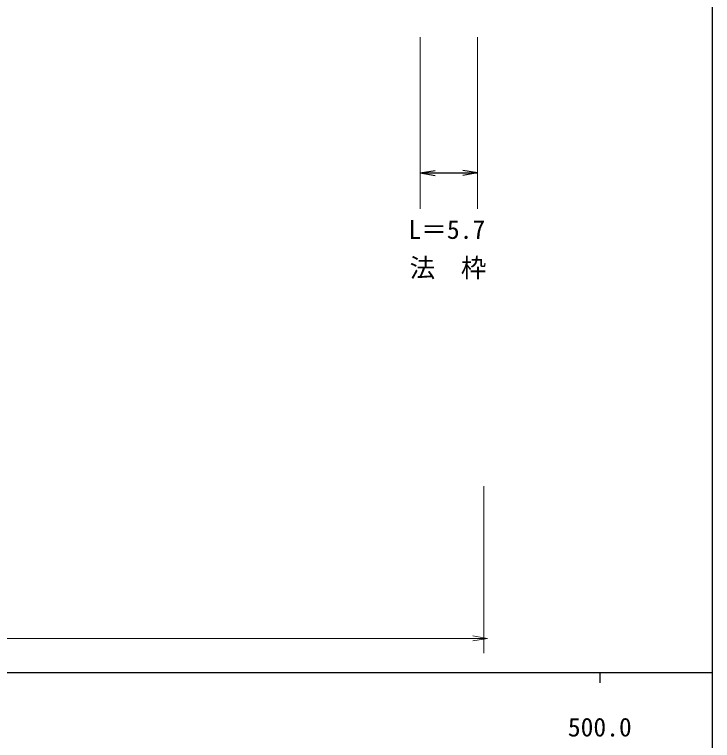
# Model space of a CAD drawing. Units: millimetres, scale not verified. Extents: x -56015503 to -55375503, y -162321055 to -161961055.
# Drawn here: x -55544642 to -55476503, y -162142698 to -162071786 of the extents above; entities that cross this region are included whole.
import ezdxf
from ezdxf.enums import TextEntityAlignment as Align

# ---------------------------------------------------------------- set-up
doc = ezdxf.new("R2010")
doc.units = ezdxf.units.MM
doc.header["$LTSCALE"] = 1000
doc.layers.add('M-STR-STR3', color=7, linetype='Continuous', lineweight=25)
doc.layers.add('M-TTL-BAND', color=7, linetype='Continuous', lineweight=25)
doc.styles.add('ＭＳ ゴシック', font='')
doc.styles.get('ＭＳ ゴシック').set_extended_font_data('MS Gothic')

# ---------------------------------------------------------------- blocks, each defined once
blk = doc.blocks.new('open_arrow')
at = {"color": 0, "linetype": 'Continuous', "lineweight": -2}
blk.add_lwpolyline([(7.5, 1.25), (0, 0), (7.5, -1.25)], dxfattribs=at)

msp = doc.modelspace()

# ---------------------------------------------------------------- linework, layer by layer
at = {"layer": 'M-STR-STR3', "lineweight": 13}
for p, q in [((-55505027, -162074006), (-55505027, -162090759)), ((-55499441, -162074000), (-55499441, -162090759)), ((-55498821, -162117859), (-55498821, -162134180)), ((-55498458, -162132730), (-55976280, -162132730)), ((-55498458, -162132730), (-55975918, -162132730))]:
    msp.add_line(p, q, dxfattribs=at)
at = {"layer": 'M-STR-STR3'}
for p, q in [((-55505027, -162087259), (-55503579, -162087017)), ((-55499438, -162087259), (-55500887, -162087018)), ((-55505027, -162087259), (-55499441, -162087259)), ((-55505027, -162087259), (-55503579, -162087500)), ((-55499438, -162087259), (-55500887, -162087501))]:
    msp.add_line(p, q, dxfattribs=at)
at = {"layer": 'M-TTL-BAND'}
for p, q in [((-55476503, -162321055), (-55476503, -161971055)), ((-56015503, -162136055), (-55476503, -162136055)), ((-55487503, -162136055), (-55487503, -162137055))]:
    msp.add_line(p, q, dxfattribs=at)

# ---------------------------------------------------------------- block references
at = {"layer": 'M-STR-STR3', "lineweight": 13, "xscale": 193, "yscale": 193, "rotation": 180}
msp.add_blockref('open_arrow', (-55498458, -162132730), dxfattribs=at)
msp.add_blockref('open_arrow', (-55498458, -162132730), dxfattribs=at)

# ---------------------------------------------------------------- texts
at = {"layer": 'M-STR-STR3', "style": 'ＭＳ ゴシック'}
for s, p in [('L＝5.7', (-55506177, -162092786)), ('法\u3000枠', (-55506070, -162096534))]:
    msp.add_text(s, height=1833, dxfattribs=at).set_placement(p, align=Align.MIDDLE_LEFT)
at = {"layer": 'M-TTL-BAND', "style": 'ＭＳ ゴシック'}
msp.add_text('500.0', height=1833, dxfattribs=at).set_placement((-55487503, -162142860), align=Align.BOTTOM_CENTER)

doc.saveas('drawing.dxf')
